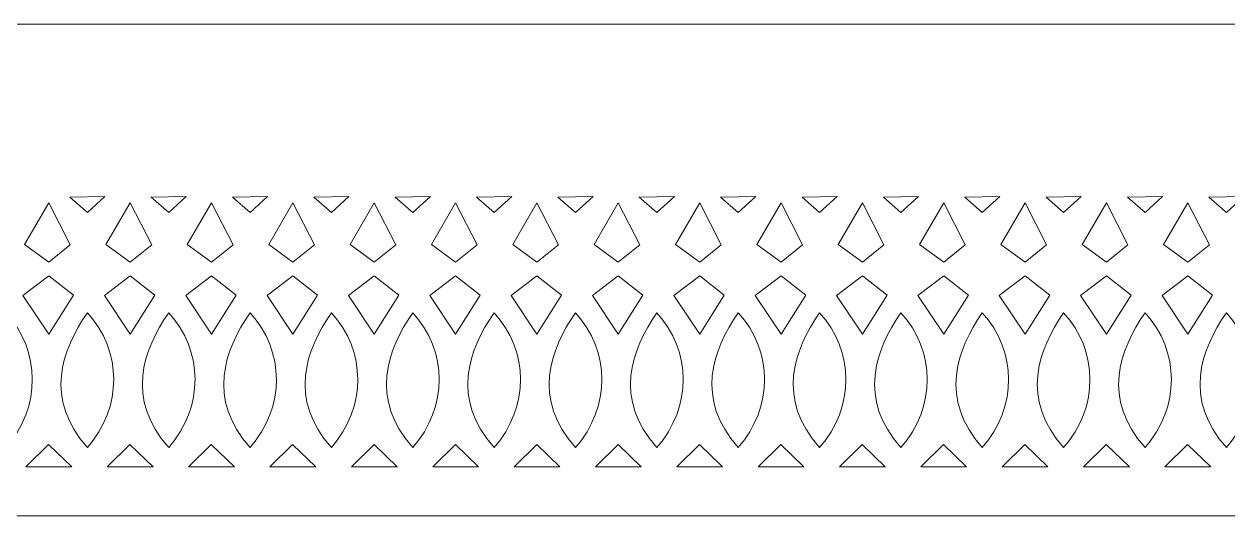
# Model space of a CAD drawing. Header units: millimetres. Extents: x -3527 to 3527, y -2807 to 2334.
# Drawn here: x 2109.1 to 2598.7, y 1733.4 to 1933.4 of the extents above; entities that cross this region are included whole.
import ezdxf

# ---------------------------------------------------------------- set-up
doc = ezdxf.new("R2010")
doc.units = ezdxf.units.MM
doc.header["$MEASUREMENT"] = 0
doc.layers.add('Katman 1', color=7, linetype='Continuous')

msp = doc.modelspace()

# ---------------------------------------------------------------- linework, layer by layer
at = {"layer": 'Katman 1', "color": 250, "lineweight": 20}
for points, knots in [([(1882.6283, 1733.3974), (1882.6283, 1733.3974), (3082.6283, 1733.3974), (3082.6283, 1733.3974), (3082.6283, 1733.3974), (3082.6283, 1933.3974), (3082.6283, 1933.3974), (3082.6283, 1933.3974), (1882.6283, 1933.3974), (1882.6283, 1933.3974), (1882.6283, 1933.3974), (1882.6283, 1733.3974), (1882.6283, 1733.3974)], [0, 0, 0, 0, 0.25, 0.25, 0.25, 0.5, 0.5, 0.5, 0.75, 0.75, 0.75, 1, 1, 1, 1]), ([(2119.1643, 1860.7049), (2119.1643, 1860.7049), (2109.3239, 1843.7989), (2109.3239, 1843.7989), (2109.3239, 1843.7989), (2119.1643, 1836.5204), (2119.1643, 1836.5204), (2119.1643, 1836.5204), (2127.9117, 1843.5707), (2127.9117, 1843.5707), (2127.9117, 1843.5707), (2119.1643, 1860.7049), (2119.1643, 1860.7049)], [0, 0, 0, 0, 0.25, 0.25, 0.25, 0.5, 0.5, 0.5, 0.75, 0.75, 0.75, 1, 1, 1, 1]), ([(2127.6946, 1862.9668), (2127.6946, 1862.9668), (2141.9825, 1863.2734), (2141.9825, 1863.2734), (2141.9825, 1863.2734), (2134.8425, 1856.8067), (2134.8425, 1856.8067), (2134.8425, 1856.8067), (2127.6946, 1862.9668), (2127.6946, 1862.9668)], [0, 0, 0, 0, 0.33333333, 0.33333333, 0.33333333, 0.66666667, 0.66666667, 0.66666667, 1, 1, 1, 1]), ([(2152.2522, 1860.7049), (2152.2522, 1860.7049), (2142.4119, 1843.7989), (2142.4119, 1843.7989), (2142.4119, 1843.7989), (2152.2522, 1836.5204), (2152.2522, 1836.5204), (2152.2522, 1836.5204), (2160.9996, 1843.5707), (2160.9996, 1843.5707), (2160.9996, 1843.5707), (2152.2522, 1860.7049), (2152.2522, 1860.7049)], [0, 0, 0, 0, 0.25, 0.25, 0.25, 0.5, 0.5, 0.5, 0.75, 0.75, 0.75, 1, 1, 1, 1]), ([(2160.7826, 1862.9668), (2160.7826, 1862.9668), (2175.0705, 1863.2734), (2175.0705, 1863.2734), (2175.0705, 1863.2734), (2167.9305, 1856.8067), (2167.9305, 1856.8067), (2167.9305, 1856.8067), (2160.7826, 1862.9668), (2160.7826, 1862.9668)], [0, 0, 0, 0, 0.33333333, 0.33333333, 0.33333333, 0.66666667, 0.66666667, 0.66666667, 1, 1, 1, 1]), ([(2185.3402, 1860.7049), (2185.3402, 1860.7049), (2175.4998, 1843.7989), (2175.4998, 1843.7989), (2175.4998, 1843.7989), (2185.3402, 1836.5204), (2185.3402, 1836.5204), (2185.3402, 1836.5204), (2194.0876, 1843.5707), (2194.0876, 1843.5707), (2194.0876, 1843.5707), (2185.3402, 1860.7049), (2185.3402, 1860.7049)], [0, 0, 0, 0, 0.25, 0.25, 0.25, 0.5, 0.5, 0.5, 0.75, 0.75, 0.75, 1, 1, 1, 1]), ([(2193.8705, 1862.9668), (2193.8705, 1862.9668), (2208.1584, 1863.2734), (2208.1584, 1863.2734), (2208.1584, 1863.2734), (2201.0185, 1856.8067), (2201.0185, 1856.8067), (2201.0185, 1856.8067), (2193.8705, 1862.9668), (2193.8705, 1862.9668)], [0, 0, 0, 0, 0.33333333, 0.33333333, 0.33333333, 0.66666667, 0.66666667, 0.66666667, 1, 1, 1, 1]), ([(2218.4282, 1860.7049), (2218.4282, 1860.7049), (2208.5878, 1843.7989), (2208.5878, 1843.7989), (2208.5878, 1843.7989), (2218.4282, 1836.5204), (2218.4282, 1836.5204), (2218.4282, 1836.5204), (2227.1756, 1843.5707), (2227.1756, 1843.5707), (2227.1756, 1843.5707), (2218.4282, 1860.7049), (2218.4282, 1860.7049)], [0, 0, 0, 0, 0.25, 0.25, 0.25, 0.5, 0.5, 0.5, 0.75, 0.75, 0.75, 1, 1, 1, 1]), ([(2226.9585, 1862.9668), (2226.9585, 1862.9668), (2241.2464, 1863.2734), (2241.2464, 1863.2734), (2241.2464, 1863.2734), (2234.1064, 1856.8067), (2234.1064, 1856.8067), (2234.1064, 1856.8067), (2226.9585, 1862.9668), (2226.9585, 1862.9668)], [0, 0, 0, 0, 0.33333333, 0.33333333, 0.33333333, 0.66666667, 0.66666667, 0.66666667, 1, 1, 1, 1]), ([(2251.5161, 1860.7049), (2251.5161, 1860.7049), (2241.6758, 1843.7989), (2241.6758, 1843.7989), (2241.6758, 1843.7989), (2251.5161, 1836.5204), (2251.5161, 1836.5204), (2251.5161, 1836.5204), (2260.2636, 1843.5707), (2260.2636, 1843.5707), (2260.2636, 1843.5707), (2251.5161, 1860.7049), (2251.5161, 1860.7049)], [0, 0, 0, 0, 0.25, 0.25, 0.25, 0.5, 0.5, 0.5, 0.75, 0.75, 0.75, 1, 1, 1, 1]), ([(2260.0465, 1862.9668), (2260.0465, 1862.9668), (2274.3344, 1863.2734), (2274.3344, 1863.2734), (2274.3344, 1863.2734), (2267.1944, 1856.8067), (2267.1944, 1856.8067), (2267.1944, 1856.8067), (2260.0465, 1862.9668), (2260.0465, 1862.9668)], [0, 0, 0, 0, 0.33333333, 0.33333333, 0.33333333, 0.66666667, 0.66666667, 0.66666667, 1, 1, 1, 1]), ([(2284.6041, 1860.7049), (2284.6041, 1860.7049), (2274.7638, 1843.7989), (2274.7638, 1843.7989), (2274.7638, 1843.7989), (2284.6041, 1836.5204), (2284.6041, 1836.5204), (2284.6041, 1836.5204), (2293.3515, 1843.5707), (2293.3515, 1843.5707), (2293.3515, 1843.5707), (2284.6041, 1860.7049), (2284.6041, 1860.7049)], [0, 0, 0, 0, 0.25, 0.25, 0.25, 0.5, 0.5, 0.5, 0.75, 0.75, 0.75, 1, 1, 1, 1]), ([(2293.1345, 1862.9668), (2293.1345, 1862.9668), (2307.4224, 1863.2734), (2307.4224, 1863.2734), (2307.4224, 1863.2734), (2300.2824, 1856.8067), (2300.2824, 1856.8067), (2300.2824, 1856.8067), (2293.1345, 1862.9668), (2293.1345, 1862.9668)], [0, 0, 0, 0, 0.33333333, 0.33333333, 0.33333333, 0.66666667, 0.66666667, 0.66666667, 1, 1, 1, 1]), ([(2317.6921, 1860.7049), (2317.6921, 1860.7049), (2307.8517, 1843.7989), (2307.8517, 1843.7989), (2307.8517, 1843.7989), (2317.6921, 1836.5204), (2317.6921, 1836.5204), (2317.6921, 1836.5204), (2326.4395, 1843.5707), (2326.4395, 1843.5707), (2326.4395, 1843.5707), (2317.6921, 1860.7049), (2317.6921, 1860.7049)], [0, 0, 0, 0, 0.25, 0.25, 0.25, 0.5, 0.5, 0.5, 0.75, 0.75, 0.75, 1, 1, 1, 1]), ([(2326.2224, 1862.9668), (2326.2224, 1862.9668), (2340.5103, 1863.2734), (2340.5103, 1863.2734), (2340.5103, 1863.2734), (2333.3704, 1856.8067), (2333.3704, 1856.8067), (2333.3704, 1856.8067), (2326.2224, 1862.9668), (2326.2224, 1862.9668)], [0, 0, 0, 0, 0.33333333, 0.33333333, 0.33333333, 0.66666667, 0.66666667, 0.66666667, 1, 1, 1, 1]), ([(2350.7801, 1860.7049), (2350.7801, 1860.7049), (2340.9397, 1843.7989), (2340.9397, 1843.7989), (2340.9397, 1843.7989), (2350.7801, 1836.5204), (2350.7801, 1836.5204), (2350.7801, 1836.5204), (2359.5275, 1843.5707), (2359.5275, 1843.5707), (2359.5275, 1843.5707), (2350.7801, 1860.7049), (2350.7801, 1860.7049)], [0, 0, 0, 0, 0.25, 0.25, 0.25, 0.5, 0.5, 0.5, 0.75, 0.75, 0.75, 1, 1, 1, 1]), ([(2359.3104, 1862.9668), (2359.3104, 1862.9668), (2373.5983, 1863.2734), (2373.5983, 1863.2734), (2373.5983, 1863.2734), (2366.4583, 1856.8067), (2366.4583, 1856.8067), (2366.4583, 1856.8067), (2359.3104, 1862.9668), (2359.3104, 1862.9668)], [0, 0, 0, 0, 0.33333333, 0.33333333, 0.33333333, 0.66666667, 0.66666667, 0.66666667, 1, 1, 1, 1]), ([(2383.868, 1860.7049), (2383.868, 1860.7049), (2374.0277, 1843.7989), (2374.0277, 1843.7989), (2374.0277, 1843.7989), (2383.868, 1836.5204), (2383.868, 1836.5204), (2383.868, 1836.5204), (2392.6155, 1843.5707), (2392.6155, 1843.5707), (2392.6155, 1843.5707), (2383.868, 1860.7049), (2383.868, 1860.7049)], [0, 0, 0, 0, 0.25, 0.25, 0.25, 0.5, 0.5, 0.5, 0.75, 0.75, 0.75, 1, 1, 1, 1]), ([(2392.3984, 1862.9668), (2392.3984, 1862.9668), (2406.6863, 1863.2734), (2406.6863, 1863.2734), (2406.6863, 1863.2734), (2399.5463, 1856.8067), (2399.5463, 1856.8067), (2399.5463, 1856.8067), (2392.3984, 1862.9668), (2392.3984, 1862.9668)], [0, 0, 0, 0, 0.33333333, 0.33333333, 0.33333333, 0.66666667, 0.66666667, 0.66666667, 1, 1, 1, 1]), ([(2416.956, 1860.7049), (2416.956, 1860.7049), (2407.1157, 1843.7989), (2407.1157, 1843.7989), (2407.1157, 1843.7989), (2416.956, 1836.5204), (2416.956, 1836.5204), (2416.956, 1836.5204), (2425.7034, 1843.5707), (2425.7034, 1843.5707), (2425.7034, 1843.5707), (2416.956, 1860.7049), (2416.956, 1860.7049)], [0, 0, 0, 0, 0.25, 0.25, 0.25, 0.5, 0.5, 0.5, 0.75, 0.75, 0.75, 1, 1, 1, 1]), ([(2425.4863, 1862.9668), (2425.4863, 1862.9668), (2439.7743, 1863.2734), (2439.7743, 1863.2734), (2439.7743, 1863.2734), (2432.6343, 1856.8067), (2432.6343, 1856.8067), (2432.6343, 1856.8067), (2425.4863, 1862.9668), (2425.4863, 1862.9668)], [0, 0, 0, 0, 0.33333333, 0.33333333, 0.33333333, 0.66666667, 0.66666667, 0.66666667, 1, 1, 1, 1]), ([(2450.044, 1860.7049), (2450.044, 1860.7049), (2440.2036, 1843.7989), (2440.2036, 1843.7989), (2440.2036, 1843.7989), (2450.044, 1836.5204), (2450.044, 1836.5204), (2450.044, 1836.5204), (2458.7914, 1843.5707), (2458.7914, 1843.5707), (2458.7914, 1843.5707), (2450.044, 1860.7049), (2450.044, 1860.7049)], [0, 0, 0, 0, 0.25, 0.25, 0.25, 0.5, 0.5, 0.5, 0.75, 0.75, 0.75, 1, 1, 1, 1]), ([(2458.5743, 1862.9668), (2458.5743, 1862.9668), (2472.8622, 1863.2734), (2472.8622, 1863.2734), (2472.8622, 1863.2734), (2465.7223, 1856.8067), (2465.7223, 1856.8067), (2465.7223, 1856.8067), (2458.5743, 1862.9668), (2458.5743, 1862.9668)], [0, 0, 0, 0, 0.33333333, 0.33333333, 0.33333333, 0.66666667, 0.66666667, 0.66666667, 1, 1, 1, 1]), ([(2483.132, 1860.7049), (2483.132, 1860.7049), (2473.2916, 1843.7989), (2473.2916, 1843.7989), (2473.2916, 1843.7989), (2483.132, 1836.5204), (2483.132, 1836.5204), (2483.132, 1836.5204), (2491.8794, 1843.5707), (2491.8794, 1843.5707), (2491.8794, 1843.5707), (2483.132, 1860.7049), (2483.132, 1860.7049)], [0, 0, 0, 0, 0.25, 0.25, 0.25, 0.5, 0.5, 0.5, 0.75, 0.75, 0.75, 1, 1, 1, 1]), ([(2491.6623, 1862.9668), (2491.6623, 1862.9668), (2505.9502, 1863.2734), (2505.9502, 1863.2734), (2505.9502, 1863.2734), (2498.8102, 1856.8067), (2498.8102, 1856.8067), (2498.8102, 1856.8067), (2491.6623, 1862.9668), (2491.6623, 1862.9668)], [0, 0, 0, 0, 0.33333333, 0.33333333, 0.33333333, 0.66666667, 0.66666667, 0.66666667, 1, 1, 1, 1]), ([(2516.2199, 1860.7049), (2516.2199, 1860.7049), (2506.3796, 1843.7989), (2506.3796, 1843.7989), (2506.3796, 1843.7989), (2516.2199, 1836.5204), (2516.2199, 1836.5204), (2516.2199, 1836.5204), (2524.9674, 1843.5707), (2524.9674, 1843.5707), (2524.9674, 1843.5707), (2516.2199, 1860.7049), (2516.2199, 1860.7049)], [0, 0, 0, 0, 0.25, 0.25, 0.25, 0.5, 0.5, 0.5, 0.75, 0.75, 0.75, 1, 1, 1, 1]), ([(2524.7503, 1862.9668), (2524.7503, 1862.9668), (2539.0382, 1863.2734), (2539.0382, 1863.2734), (2539.0382, 1863.2734), (2531.8982, 1856.8067), (2531.8982, 1856.8067), (2531.8982, 1856.8067), (2524.7503, 1862.9668), (2524.7503, 1862.9668)], [0, 0, 0, 0, 0.33333333, 0.33333333, 0.33333333, 0.66666667, 0.66666667, 0.66666667, 1, 1, 1, 1]), ([(2549.3079, 1860.7049), (2549.3079, 1860.7049), (2539.4675, 1843.7989), (2539.4675, 1843.7989), (2539.4675, 1843.7989), (2549.3079, 1836.5204), (2549.3079, 1836.5204), (2549.3079, 1836.5204), (2558.0553, 1843.5707), (2558.0553, 1843.5707), (2558.0553, 1843.5707), (2549.3079, 1860.7049), (2549.3079, 1860.7049)], [0, 0, 0, 0, 0.25, 0.25, 0.25, 0.5, 0.5, 0.5, 0.75, 0.75, 0.75, 1, 1, 1, 1]), ([(2557.8382, 1862.9668), (2557.8382, 1862.9668), (2572.1262, 1863.2734), (2572.1262, 1863.2734), (2572.1262, 1863.2734), (2564.9862, 1856.8067), (2564.9862, 1856.8067), (2564.9862, 1856.8067), (2557.8382, 1862.9668), (2557.8382, 1862.9668)], [0, 0, 0, 0, 0.33333333, 0.33333333, 0.33333333, 0.66666667, 0.66666667, 0.66666667, 1, 1, 1, 1]), ([(2582.3959, 1860.7049), (2582.3959, 1860.7049), (2572.5555, 1843.7989), (2572.5555, 1843.7989), (2572.5555, 1843.7989), (2582.3959, 1836.5204), (2582.3959, 1836.5204), (2582.3959, 1836.5204), (2591.1433, 1843.5707), (2591.1433, 1843.5707), (2591.1433, 1843.5707), (2582.3959, 1860.7049), (2582.3959, 1860.7049)], [0, 0, 0, 0, 0.25, 0.25, 0.25, 0.5, 0.5, 0.5, 0.75, 0.75, 0.75, 1, 1, 1, 1]), ([(2590.9262, 1862.9668), (2590.9262, 1862.9668), (2605.2141, 1863.2734), (2605.2141, 1863.2734), (2605.2141, 1863.2734), (2598.0741, 1856.8067), (2598.0741, 1856.8067), (2598.0741, 1856.8067), (2590.9262, 1862.9668), (2590.9262, 1862.9668)], [0, 0, 0, 0, 0.33333333, 0.33333333, 0.33333333, 0.66666667, 0.66666667, 0.66666667, 1, 1, 1, 1]), ([(2119.1643, 1831.028), (2119.1643, 1831.028), (2108.665, 1823.0133), (2108.665, 1823.0133), (2108.665, 1823.0133), (2119.1643, 1807.2654), (2119.1643, 1807.2654), (2119.1643, 1807.2654), (2129.1875, 1823.1798), (2129.1875, 1823.1798), (2129.1875, 1823.1798), (2119.1643, 1831.028), (2119.1643, 1831.028)], [0, 0, 0, 0, 0.25, 0.25, 0.25, 0.5, 0.5, 0.5, 0.75, 0.75, 0.75, 1, 1, 1, 1]), ([(2152.2522, 1831.028), (2152.2522, 1831.028), (2141.7529, 1823.0133), (2141.7529, 1823.0133), (2141.7529, 1823.0133), (2152.2522, 1807.2654), (2152.2522, 1807.2654), (2152.2522, 1807.2654), (2162.2755, 1823.1798), (2162.2755, 1823.1798), (2162.2755, 1823.1798), (2152.2522, 1831.028), (2152.2522, 1831.028)], [0, 0, 0, 0, 0.25, 0.25, 0.25, 0.5, 0.5, 0.5, 0.75, 0.75, 0.75, 1, 1, 1, 1]), ([(2185.3402, 1831.028), (2185.3402, 1831.028), (2174.8409, 1823.0133), (2174.8409, 1823.0133), (2174.8409, 1823.0133), (2185.3402, 1807.2654), (2185.3402, 1807.2654), (2185.3402, 1807.2654), (2195.3634, 1823.1798), (2195.3634, 1823.1798), (2195.3634, 1823.1798), (2185.3402, 1831.028), (2185.3402, 1831.028)], [0, 0, 0, 0, 0.25, 0.25, 0.25, 0.5, 0.5, 0.5, 0.75, 0.75, 0.75, 1, 1, 1, 1]), ([(2218.4282, 1831.028), (2218.4282, 1831.028), (2207.9289, 1823.0133), (2207.9289, 1823.0133), (2207.9289, 1823.0133), (2218.4282, 1807.2654), (2218.4282, 1807.2654), (2218.4282, 1807.2654), (2228.4514, 1823.1798), (2228.4514, 1823.1798), (2228.4514, 1823.1798), (2218.4282, 1831.028), (2218.4282, 1831.028)], [0, 0, 0, 0, 0.25, 0.25, 0.25, 0.5, 0.5, 0.5, 0.75, 0.75, 0.75, 1, 1, 1, 1]), ([(2251.5161, 1831.028), (2251.5161, 1831.028), (2241.0169, 1823.0133), (2241.0169, 1823.0133), (2241.0169, 1823.0133), (2251.5161, 1807.2654), (2251.5161, 1807.2654), (2251.5161, 1807.2654), (2261.5394, 1823.1798), (2261.5394, 1823.1798), (2261.5394, 1823.1798), (2251.5161, 1831.028), (2251.5161, 1831.028)], [0, 0, 0, 0, 0.25, 0.25, 0.25, 0.5, 0.5, 0.5, 0.75, 0.75, 0.75, 1, 1, 1, 1]), ([(2284.6041, 1831.028), (2284.6041, 1831.028), (2274.1048, 1823.0133), (2274.1048, 1823.0133), (2274.1048, 1823.0133), (2284.6041, 1807.2654), (2284.6041, 1807.2654), (2284.6041, 1807.2654), (2294.6274, 1823.1798), (2294.6274, 1823.1798), (2294.6274, 1823.1798), (2284.6041, 1831.028), (2284.6041, 1831.028)], [0, 0, 0, 0, 0.25, 0.25, 0.25, 0.5, 0.5, 0.5, 0.75, 0.75, 0.75, 1, 1, 1, 1]), ([(2317.6921, 1831.028), (2317.6921, 1831.028), (2307.1928, 1823.0133), (2307.1928, 1823.0133), (2307.1928, 1823.0133), (2317.6921, 1807.2654), (2317.6921, 1807.2654), (2317.6921, 1807.2654), (2327.7153, 1823.1798), (2327.7153, 1823.1798), (2327.7153, 1823.1798), (2317.6921, 1831.028), (2317.6921, 1831.028)], [0, 0, 0, 0, 0.25, 0.25, 0.25, 0.5, 0.5, 0.5, 0.75, 0.75, 0.75, 1, 1, 1, 1]), ([(2350.7801, 1831.028), (2350.7801, 1831.028), (2340.2808, 1823.0133), (2340.2808, 1823.0133), (2340.2808, 1823.0133), (2350.7801, 1807.2654), (2350.7801, 1807.2654), (2350.7801, 1807.2654), (2360.8033, 1823.1798), (2360.8033, 1823.1798), (2360.8033, 1823.1798), (2350.7801, 1831.028), (2350.7801, 1831.028)], [0, 0, 0, 0, 0.25, 0.25, 0.25, 0.5, 0.5, 0.5, 0.75, 0.75, 0.75, 1, 1, 1, 1]), ([(2383.868, 1831.028), (2383.868, 1831.028), (2373.3688, 1823.0133), (2373.3688, 1823.0133), (2373.3688, 1823.0133), (2383.868, 1807.2654), (2383.868, 1807.2654), (2383.868, 1807.2654), (2393.8913, 1823.1798), (2393.8913, 1823.1798), (2393.8913, 1823.1798), (2383.868, 1831.028), (2383.868, 1831.028)], [0, 0, 0, 0, 0.25, 0.25, 0.25, 0.5, 0.5, 0.5, 0.75, 0.75, 0.75, 1, 1, 1, 1]), ([(2416.956, 1831.028), (2416.956, 1831.028), (2406.4567, 1823.0133), (2406.4567, 1823.0133), (2406.4567, 1823.0133), (2416.956, 1807.2654), (2416.956, 1807.2654), (2416.956, 1807.2654), (2426.9792, 1823.1798), (2426.9792, 1823.1798), (2426.9792, 1823.1798), (2416.956, 1831.028), (2416.956, 1831.028)], [0, 0, 0, 0, 0.25, 0.25, 0.25, 0.5, 0.5, 0.5, 0.75, 0.75, 0.75, 1, 1, 1, 1]), ([(2450.044, 1831.028), (2450.044, 1831.028), (2439.5447, 1823.0133), (2439.5447, 1823.0133), (2439.5447, 1823.0133), (2450.044, 1807.2654), (2450.044, 1807.2654), (2450.044, 1807.2654), (2460.0672, 1823.1798), (2460.0672, 1823.1798), (2460.0672, 1823.1798), (2450.044, 1831.028), (2450.044, 1831.028)], [0, 0, 0, 0, 0.25, 0.25, 0.25, 0.5, 0.5, 0.5, 0.75, 0.75, 0.75, 1, 1, 1, 1]), ([(2483.132, 1831.028), (2483.132, 1831.028), (2472.6327, 1823.0133), (2472.6327, 1823.0133), (2472.6327, 1823.0133), (2483.132, 1807.2654), (2483.132, 1807.2654), (2483.132, 1807.2654), (2493.1552, 1823.1798), (2493.1552, 1823.1798), (2493.1552, 1823.1798), (2483.132, 1831.028), (2483.132, 1831.028)], [0, 0, 0, 0, 0.25, 0.25, 0.25, 0.5, 0.5, 0.5, 0.75, 0.75, 0.75, 1, 1, 1, 1]), ([(2516.2199, 1831.028), (2516.2199, 1831.028), (2505.7206, 1823.0133), (2505.7206, 1823.0133), (2505.7206, 1823.0133), (2516.2199, 1807.2654), (2516.2199, 1807.2654), (2516.2199, 1807.2654), (2526.2432, 1823.1798), (2526.2432, 1823.1798), (2526.2432, 1823.1798), (2516.2199, 1831.028), (2516.2199, 1831.028)], [0, 0, 0, 0, 0.25, 0.25, 0.25, 0.5, 0.5, 0.5, 0.75, 0.75, 0.75, 1, 1, 1, 1]), ([(2549.3079, 1831.028), (2549.3079, 1831.028), (2538.8086, 1823.0133), (2538.8086, 1823.0133), (2538.8086, 1823.0133), (2549.3079, 1807.2654), (2549.3079, 1807.2654), (2549.3079, 1807.2654), (2559.3311, 1823.1798), (2559.3311, 1823.1798), (2559.3311, 1823.1798), (2549.3079, 1831.028), (2549.3079, 1831.028)], [0, 0, 0, 0, 0.25, 0.25, 0.25, 0.5, 0.5, 0.5, 0.75, 0.75, 0.75, 1, 1, 1, 1]), ([(2582.3959, 1831.028), (2582.3959, 1831.028), (2571.8966, 1823.0133), (2571.8966, 1823.0133), (2571.8966, 1823.0133), (2582.3959, 1807.2654), (2582.3959, 1807.2654), (2582.3959, 1807.2654), (2592.4191, 1823.1798), (2592.4191, 1823.1798), (2592.4191, 1823.1798), (2582.3959, 1831.028), (2582.3959, 1831.028)], [0, 0, 0, 0, 0.25, 0.25, 0.25, 0.5, 0.5, 0.5, 0.75, 0.75, 0.75, 1, 1, 1, 1]), ([(2101.7511, 1816.0189), (2091.2864, 1800.7626), (2084.0895, 1781.0867), (2101.751, 1761.2099), (2116.1151, 1777.6633), (2115.9522, 1800.499), (2101.7511, 1816.0189)], [0, 0, 0, 0, 0.5, 0.5, 0.5, 1, 1, 1, 1]), ([(2134.839, 1816.0189), (2124.3744, 1800.7626), (2117.1774, 1781.0867), (2134.839, 1761.2099), (2149.2031, 1777.6633), (2149.0402, 1800.499), (2134.839, 1816.0189)], [0, 0, 0, 0, 0.5, 0.5, 0.5, 1, 1, 1, 1]), ([(2167.927, 1816.0189), (2157.4624, 1800.7626), (2150.2654, 1781.0867), (2167.927, 1761.2099), (2182.291, 1777.6633), (2182.1282, 1800.499), (2167.927, 1816.0189)], [0, 0, 0, 0, 0.5, 0.5, 0.5, 1, 1, 1, 1]), ([(2201.015, 1816.0189), (2190.5504, 1800.7626), (2183.3534, 1781.0867), (2201.015, 1761.2099), (2215.379, 1777.6633), (2215.2161, 1800.499), (2201.015, 1816.0189)], [0, 0, 0, 0, 0.5, 0.5, 0.5, 1, 1, 1, 1]), ([(2234.1029, 1816.0189), (2223.6383, 1800.7626), (2216.4414, 1781.0867), (2234.1029, 1761.2099), (2248.467, 1777.6633), (2248.3041, 1800.499), (2234.1029, 1816.0189)], [0, 0, 0, 0, 0.5, 0.5, 0.5, 1, 1, 1, 1]), ([(2267.1909, 1816.0189), (2256.7263, 1800.7626), (2249.5293, 1781.0867), (2267.1909, 1761.2099), (2281.555, 1777.6633), (2281.3921, 1800.499), (2267.1909, 1816.0189)], [0, 0, 0, 0, 0.5, 0.5, 0.5, 1, 1, 1, 1]), ([(2300.2789, 1816.0189), (2289.8143, 1800.7626), (2282.6173, 1781.0867), (2300.2789, 1761.2099), (2314.6429, 1777.6633), (2314.4801, 1800.499), (2300.2789, 1816.0189)], [0, 0, 0, 0, 0.5, 0.5, 0.5, 1, 1, 1, 1]), ([(2333.3669, 1816.0189), (2322.9023, 1800.7626), (2315.7053, 1781.0867), (2333.3669, 1761.2099), (2347.7309, 1777.6633), (2347.568, 1800.499), (2333.3669, 1816.0189)], [0, 0, 0, 0, 0.5, 0.5, 0.5, 1, 1, 1, 1]), ([(2366.4548, 1816.0189), (2355.9902, 1800.7626), (2348.7932, 1781.0867), (2366.4548, 1761.2099), (2380.8189, 1777.6633), (2380.656, 1800.499), (2366.4548, 1816.0189)], [0, 0, 0, 0, 0.5, 0.5, 0.5, 1, 1, 1, 1]), ([(2399.5428, 1816.0189), (2389.0782, 1800.7626), (2381.8812, 1781.0867), (2399.5428, 1761.2099), (2413.9069, 1777.6633), (2413.744, 1800.499), (2399.5428, 1816.0189)], [0, 0, 0, 0, 0.5, 0.5, 0.5, 1, 1, 1, 1]), ([(2432.6308, 1816.0189), (2422.1662, 1800.7626), (2414.9692, 1781.0867), (2432.6308, 1761.2099), (2446.9948, 1777.6633), (2446.832, 1800.499), (2432.6308, 1816.0189)], [0, 0, 0, 0, 0.5, 0.5, 0.5, 1, 1, 1, 1]), ([(2465.7188, 1816.0189), (2455.2542, 1800.7626), (2448.0572, 1781.0867), (2465.7187, 1761.2099), (2480.0828, 1777.6633), (2479.9199, 1800.499), (2465.7188, 1816.0189)], [0, 0, 0, 0, 0.5, 0.5, 0.5, 1, 1, 1, 1]), ([(2498.8067, 1816.0189), (2488.3421, 1800.7626), (2481.1451, 1781.0867), (2498.8067, 1761.2099), (2513.1708, 1777.6633), (2513.0079, 1800.499), (2498.8067, 1816.0189)], [0, 0, 0, 0, 0.5, 0.5, 0.5, 1, 1, 1, 1]), ([(2531.8947, 1816.0189), (2521.4301, 1800.7626), (2514.2331, 1781.0867), (2531.8947, 1761.2099), (2546.2588, 1777.6633), (2546.0959, 1800.499), (2531.8947, 1816.0189)], [0, 0, 0, 0, 0.5, 0.5, 0.5, 1, 1, 1, 1]), ([(2564.9827, 1816.0189), (2554.5181, 1800.7626), (2547.3211, 1781.0867), (2564.9827, 1761.2099), (2579.3467, 1777.6633), (2579.1838, 1800.499), (2564.9827, 1816.0189)], [0, 0, 0, 0, 0.5, 0.5, 0.5, 1, 1, 1, 1]), ([(2598.0707, 1816.0189), (2587.606, 1800.7626), (2580.4091, 1781.0867), (2598.0706, 1761.2099), (2612.4347, 1777.6633), (2612.2718, 1800.499), (2598.0707, 1816.0189)], [0, 0, 0, 0, 0.5, 0.5, 0.5, 1, 1, 1, 1]), ([(2119.0753, 1762.4622), (2119.0753, 1762.4622), (2109.8559, 1753.3974), (2109.8559, 1753.3974), (2109.8559, 1753.3974), (2128.4721, 1753.3974), (2128.4721, 1753.3974), (2128.4721, 1753.3974), (2119.0753, 1762.4622), (2119.0753, 1762.4622)], [0, 0, 0, 0, 0.33333333, 0.33333333, 0.33333333, 0.66666667, 0.66666667, 0.66666667, 1, 1, 1, 1]), ([(2152.1633, 1762.4622), (2152.1633, 1762.4622), (2142.9439, 1753.3974), (2142.9439, 1753.3974), (2142.9439, 1753.3974), (2161.56, 1753.3974), (2161.56, 1753.3974), (2161.56, 1753.3974), (2152.1633, 1762.4622), (2152.1633, 1762.4622)], [0, 0, 0, 0, 0.33333333, 0.33333333, 0.33333333, 0.66666667, 0.66666667, 0.66666667, 1, 1, 1, 1]), ([(2185.2513, 1762.4622), (2185.2513, 1762.4622), (2176.0319, 1753.3974), (2176.0319, 1753.3974), (2176.0319, 1753.3974), (2194.648, 1753.3974), (2194.648, 1753.3974), (2194.648, 1753.3974), (2185.2513, 1762.4622), (2185.2513, 1762.4622)], [0, 0, 0, 0, 0.33333333, 0.33333333, 0.33333333, 0.66666667, 0.66666667, 0.66666667, 1, 1, 1, 1]), ([(2218.3393, 1762.4622), (2218.3393, 1762.4622), (2209.1198, 1753.3974), (2209.1198, 1753.3974), (2209.1198, 1753.3974), (2227.736, 1753.3974), (2227.736, 1753.3974), (2227.736, 1753.3974), (2218.3393, 1762.4622), (2218.3393, 1762.4622)], [0, 0, 0, 0, 0.33333333, 0.33333333, 0.33333333, 0.66666667, 0.66666667, 0.66666667, 1, 1, 1, 1]), ([(2251.4272, 1762.4622), (2251.4272, 1762.4622), (2242.2078, 1753.3974), (2242.2078, 1753.3974), (2242.2078, 1753.3974), (2260.824, 1753.3974), (2260.824, 1753.3974), (2260.824, 1753.3974), (2251.4272, 1762.4622), (2251.4272, 1762.4622)], [0, 0, 0, 0, 0.33333333, 0.33333333, 0.33333333, 0.66666667, 0.66666667, 0.66666667, 1, 1, 1, 1]), ([(2284.5152, 1762.4622), (2284.5152, 1762.4622), (2275.2958, 1753.3974), (2275.2958, 1753.3974), (2275.2958, 1753.3974), (2293.9119, 1753.3974), (2293.9119, 1753.3974), (2293.9119, 1753.3974), (2284.5152, 1762.4622), (2284.5152, 1762.4622)], [0, 0, 0, 0, 0.33333333, 0.33333333, 0.33333333, 0.66666667, 0.66666667, 0.66666667, 1, 1, 1, 1]), ([(2317.6032, 1762.4622), (2317.6032, 1762.4622), (2308.3838, 1753.3974), (2308.3838, 1753.3974), (2308.3838, 1753.3974), (2326.9999, 1753.3974), (2326.9999, 1753.3974), (2326.9999, 1753.3974), (2317.6032, 1762.4622), (2317.6032, 1762.4622)], [0, 0, 0, 0, 0.33333333, 0.33333333, 0.33333333, 0.66666667, 0.66666667, 0.66666667, 1, 1, 1, 1]), ([(2350.6912, 1762.4622), (2350.6912, 1762.4622), (2341.4717, 1753.3974), (2341.4717, 1753.3974), (2341.4717, 1753.3974), (2360.0879, 1753.3974), (2360.0879, 1753.3974), (2360.0879, 1753.3974), (2350.6912, 1762.4622), (2350.6912, 1762.4622)], [0, 0, 0, 0, 0.33333333, 0.33333333, 0.33333333, 0.66666667, 0.66666667, 0.66666667, 1, 1, 1, 1]), ([(2383.7791, 1762.4622), (2383.7791, 1762.4622), (2374.5597, 1753.3974), (2374.5597, 1753.3974), (2374.5597, 1753.3974), (2393.1759, 1753.3974), (2393.1759, 1753.3974), (2393.1759, 1753.3974), (2383.7791, 1762.4622), (2383.7791, 1762.4622)], [0, 0, 0, 0, 0.33333333, 0.33333333, 0.33333333, 0.66666667, 0.66666667, 0.66666667, 1, 1, 1, 1]), ([(2416.8671, 1762.4622), (2416.8671, 1762.4622), (2407.6477, 1753.3974), (2407.6477, 1753.3974), (2407.6477, 1753.3974), (2426.2638, 1753.3974), (2426.2638, 1753.3974), (2426.2638, 1753.3974), (2416.8671, 1762.4622), (2416.8671, 1762.4622)], [0, 0, 0, 0, 0.33333333, 0.33333333, 0.33333333, 0.66666667, 0.66666667, 0.66666667, 1, 1, 1, 1]), ([(2449.9551, 1762.4622), (2449.9551, 1762.4622), (2440.7357, 1753.3974), (2440.7357, 1753.3974), (2440.7357, 1753.3974), (2459.3518, 1753.3974), (2459.3518, 1753.3974), (2459.3518, 1753.3974), (2449.9551, 1762.4622), (2449.9551, 1762.4622)], [0, 0, 0, 0, 0.33333333, 0.33333333, 0.33333333, 0.66666667, 0.66666667, 0.66666667, 1, 1, 1, 1]), ([(2483.043, 1762.4622), (2483.043, 1762.4622), (2473.8236, 1753.3974), (2473.8236, 1753.3974), (2473.8236, 1753.3974), (2492.4398, 1753.3974), (2492.4398, 1753.3974), (2492.4398, 1753.3974), (2483.043, 1762.4622), (2483.043, 1762.4622)], [0, 0, 0, 0, 0.33333333, 0.33333333, 0.33333333, 0.66666667, 0.66666667, 0.66666667, 1, 1, 1, 1]), ([(2516.131, 1762.4622), (2516.131, 1762.4622), (2506.9116, 1753.3974), (2506.9116, 1753.3974), (2506.9116, 1753.3974), (2525.5277, 1753.3974), (2525.5277, 1753.3974), (2525.5277, 1753.3974), (2516.131, 1762.4622), (2516.131, 1762.4622)], [0, 0, 0, 0, 0.33333333, 0.33333333, 0.33333333, 0.66666667, 0.66666667, 0.66666667, 1, 1, 1, 1]), ([(2549.219, 1762.4622), (2549.219, 1762.4622), (2539.9996, 1753.3974), (2539.9996, 1753.3974), (2539.9996, 1753.3974), (2558.6157, 1753.3974), (2558.6157, 1753.3974), (2558.6157, 1753.3974), (2549.219, 1762.4622), (2549.219, 1762.4622)], [0, 0, 0, 0, 0.33333333, 0.33333333, 0.33333333, 0.66666667, 0.66666667, 0.66666667, 1, 1, 1, 1]), ([(2582.307, 1762.4622), (2582.307, 1762.4622), (2573.0876, 1753.3974), (2573.0876, 1753.3974), (2573.0876, 1753.3974), (2591.7037, 1753.3974), (2591.7037, 1753.3974), (2591.7037, 1753.3974), (2582.307, 1762.4622), (2582.307, 1762.4622)], [0, 0, 0, 0, 0.33333333, 0.33333333, 0.33333333, 0.66666667, 0.66666667, 0.66666667, 1, 1, 1, 1])]:
    msp.add_open_spline(points, degree=3, knots=knots, dxfattribs=at)

doc.saveas('drawing.dxf')
